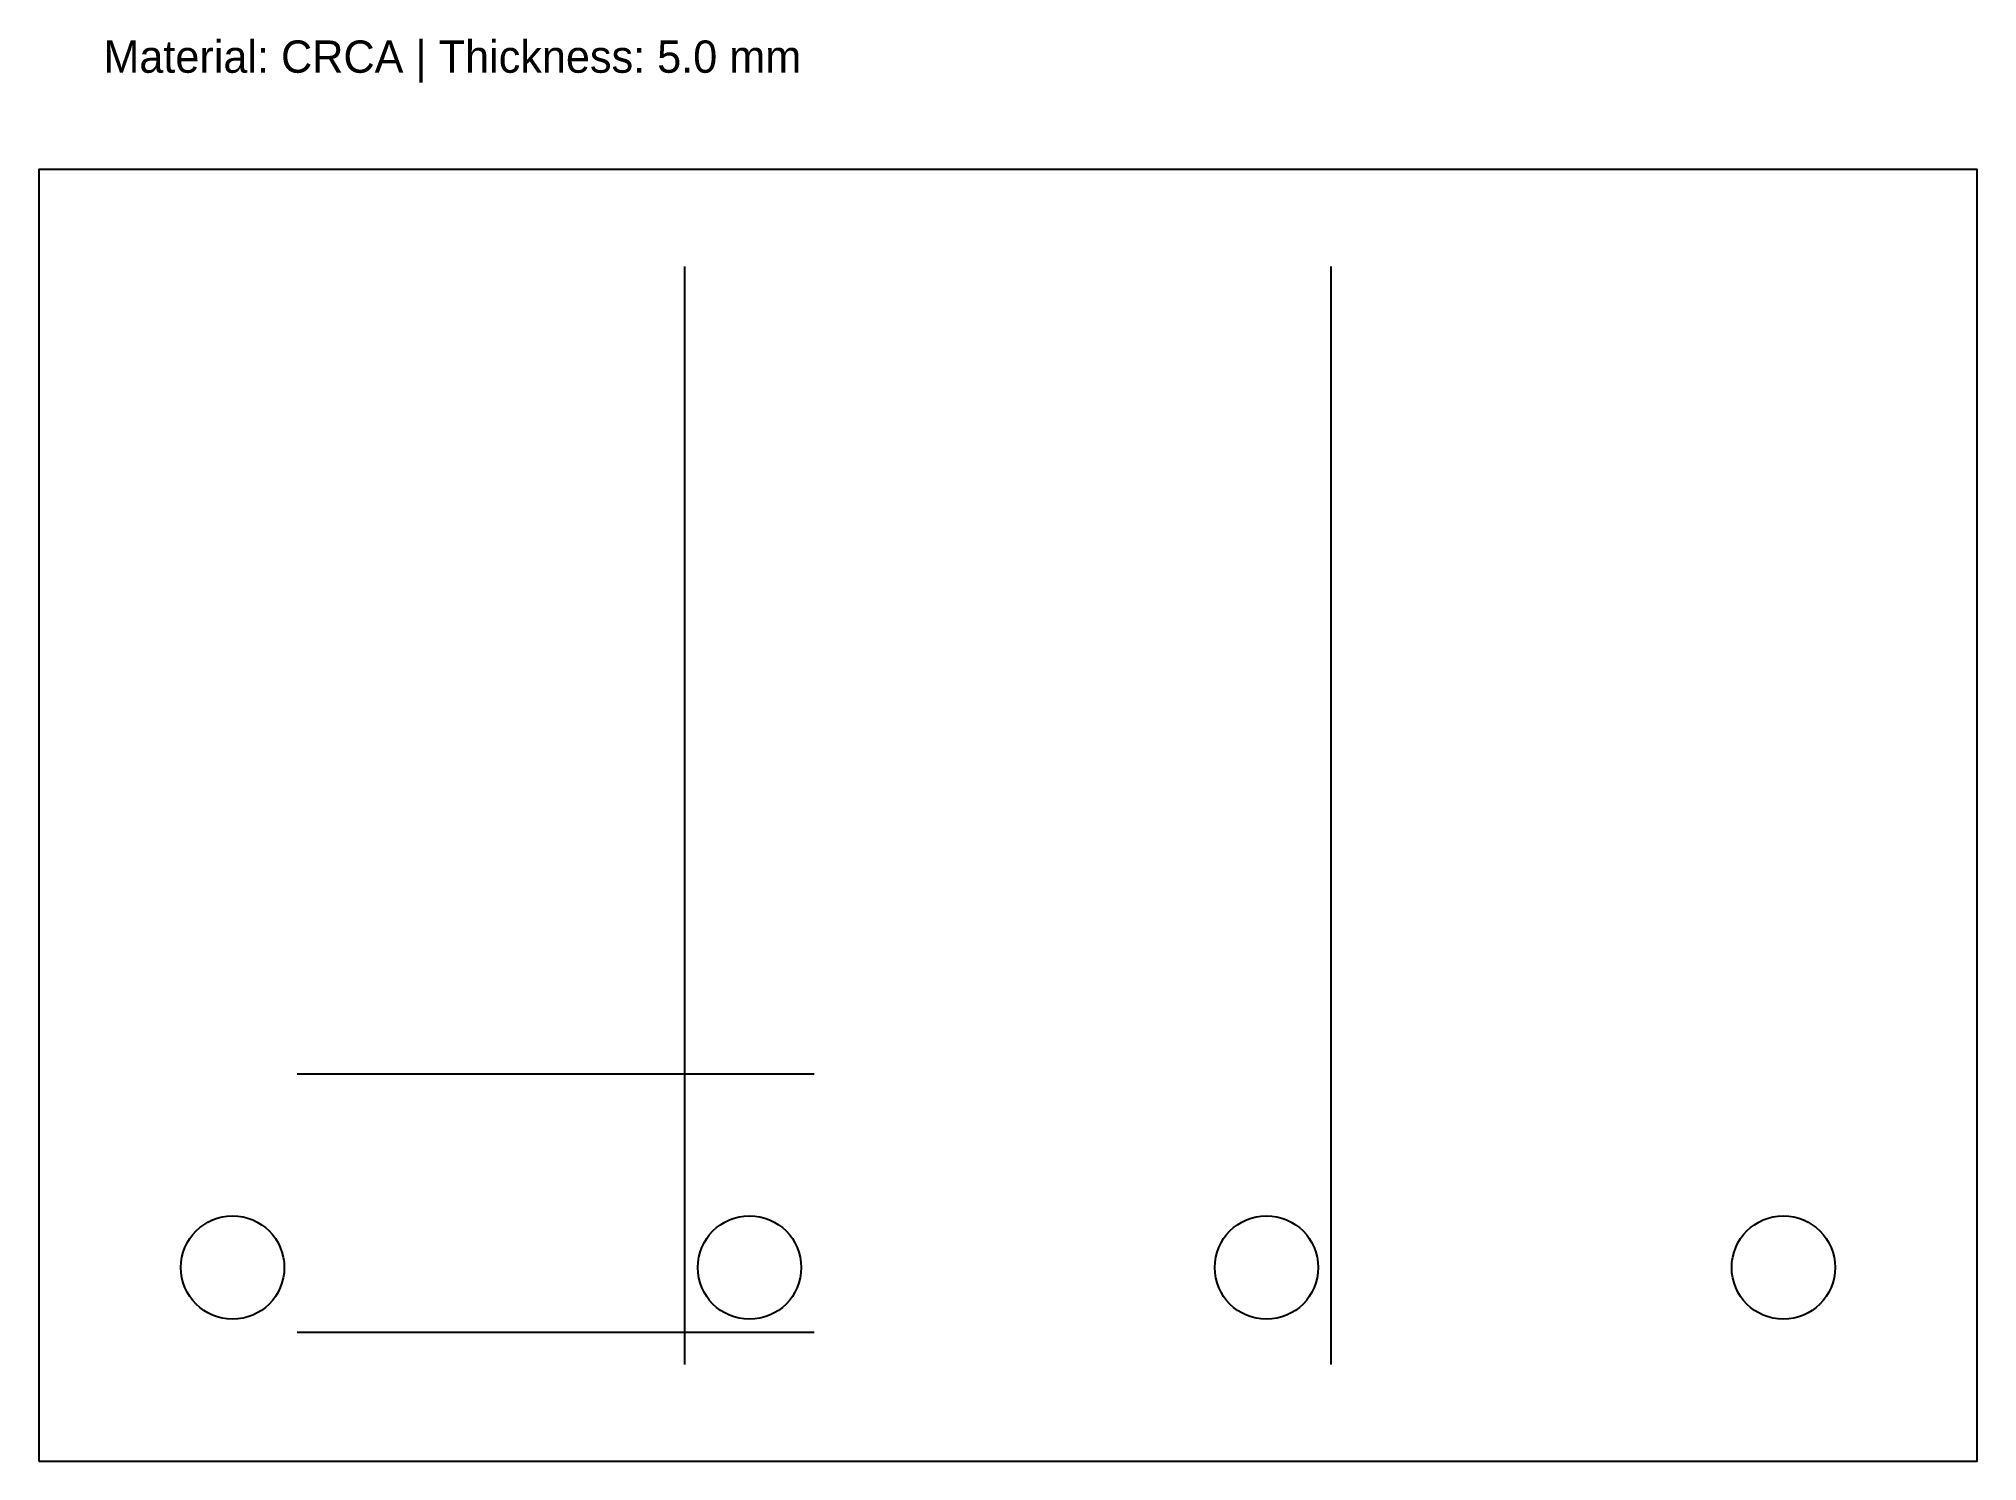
# Model space of a CAD drawing. Header units: metres. Extents: x 0 to 300, y 0 to 220.
import ezdxf

# ---------------------------------------------------------------- set-up
doc = ezdxf.new("R2010")
doc.units = ezdxf.units.M

msp = doc.modelspace()

# ---------------------------------------------------------------- linework, layer by layer
at = {"layer": 'DRILL'}
for centre in [(30, 30), (110, 30), (190, 30), (270, 30)]:
    msp.add_circle(centre, 8, dxfattribs=at)
at = {"layer": 'FOLD'}
for p, q in [((100, 15), (100, 185)), ((200, 15), (200, 185))]:
    msp.add_line(p, q, dxfattribs=at)
at = {"layer": 'OUTLINE'}
msp.add_lwpolyline([(0, 0), (300, 0), (300, 200), (0, 200)], close=True, dxfattribs=at)
at = {"layer": 'WELDING', "linetype": 'CONTINUOUS'}
for p, q in [((40, 60), (120, 60)), ((40, 20), (120, 20))]:
    msp.add_line(p, q, dxfattribs=at)

# ---------------------------------------------------------------- texts
at = {"layer": 'NOTES'}
msp.add_text('Material: CRCA | Thickness: 5.0 mm', height=5, dxfattribs=at).set_placement((10, 215))

doc.saveas('drawing.dxf')
